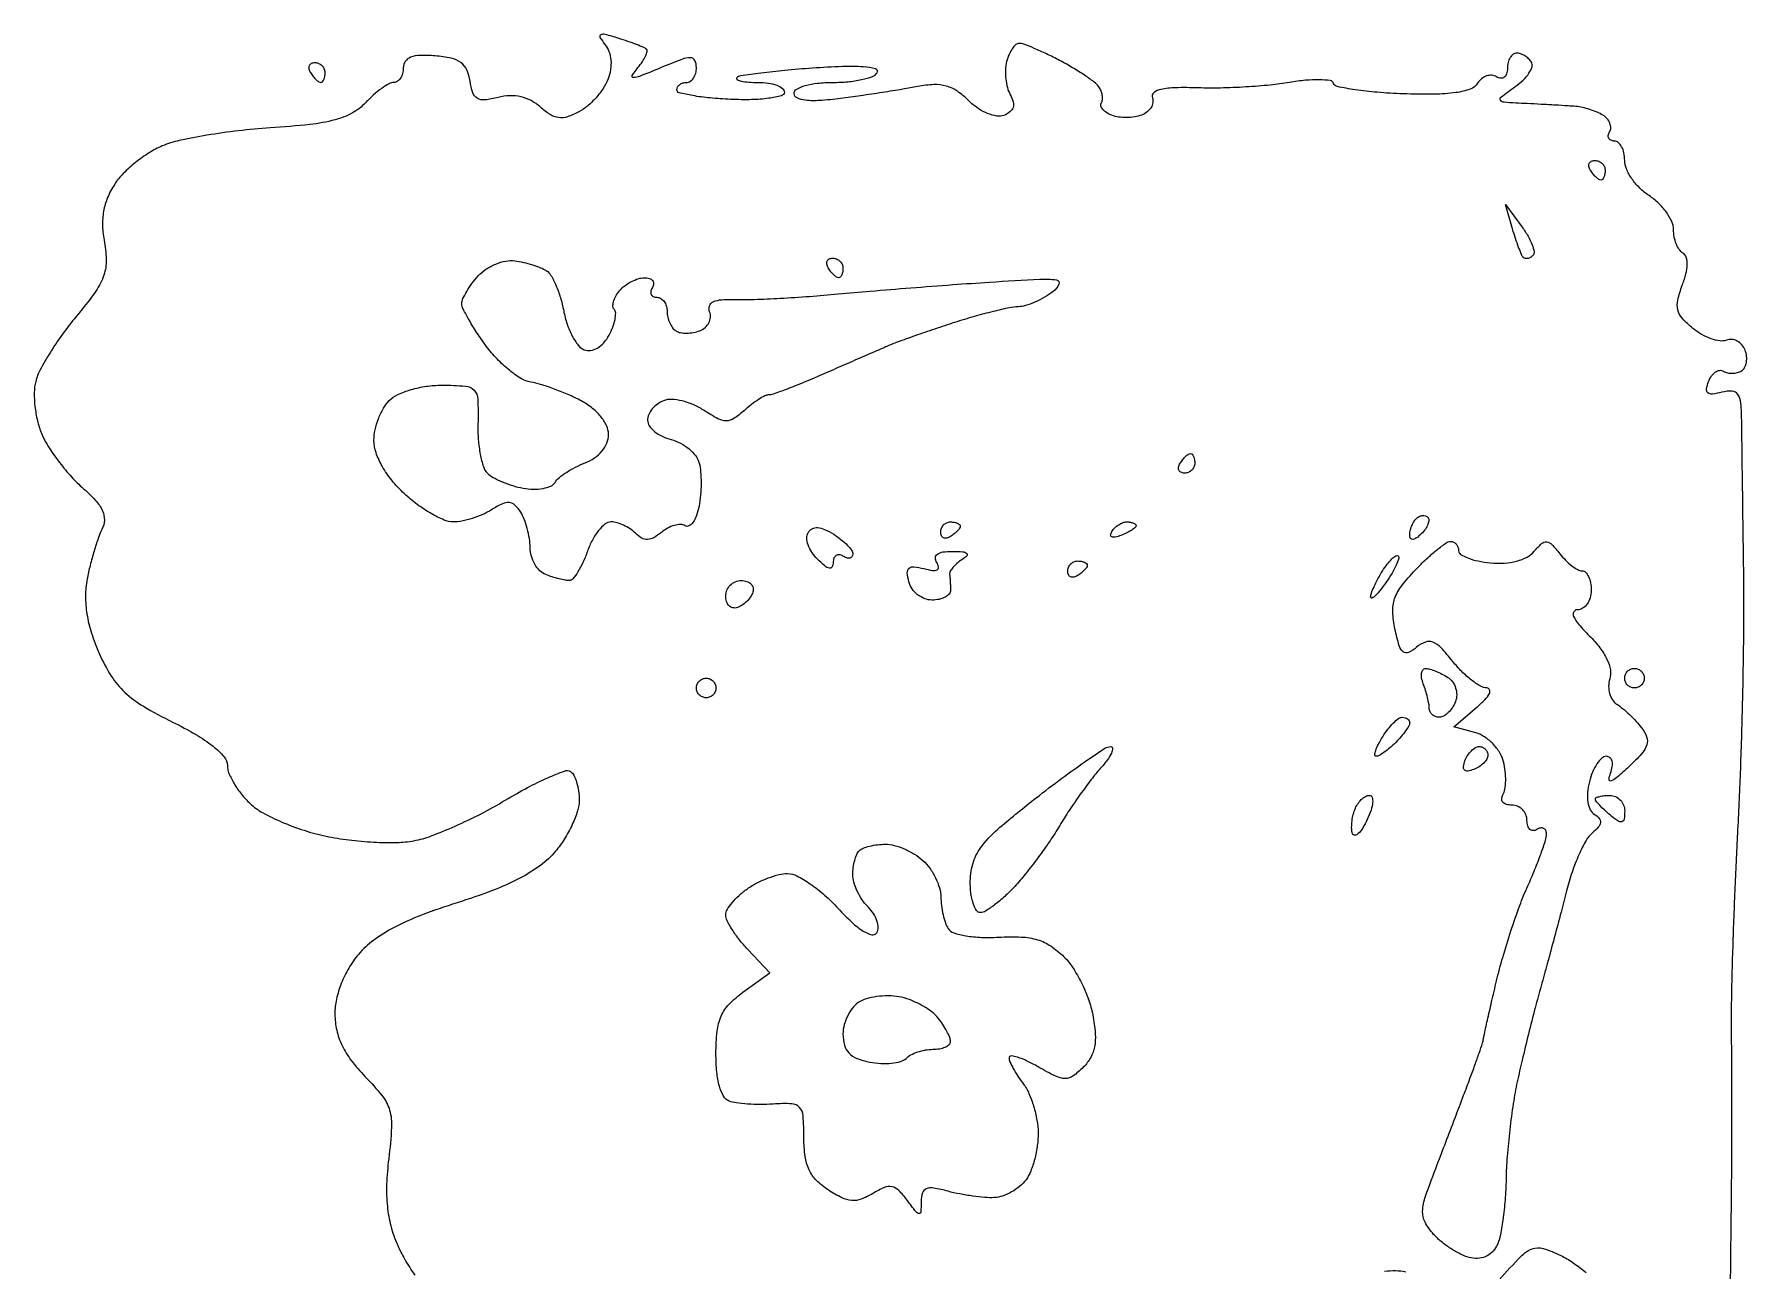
# Model space of a CAD drawing. Extents: x 0 to 102, y 0 to 135.
# Drawn here: x 72.27 to 87.1, y 106.29 to 117 of the extents above; entities that cross this region are included whole.
import ezdxf

# ---------------------------------------------------------------- set-up
doc = ezdxf.new("R2010")
doc.units = 0
doc.header["$MEASUREMENT"] = 0

msp = doc.modelspace()

# ---------------------------------------------------------------- linework, layer by layer
for points in [[(86.931904, 104.091377, 0.000019), (86.941857, 104.989644, 0.000021), (86.951458, 105.862382, 0.00002), (86.959617, 106.609588, 0.000104), (86.963987, 107.019, 0.001625), (86.966285, 107.337488, 0.001097), (86.966929, 107.700823, 0.001105), (86.966004, 108.052146, 0.0022), (86.963434, 108.3303, -0.008581), (86.964513, 108.636694, -0.002675), (86.976485, 109.096459, -0.002673), (86.995356, 109.610014, -0.002946), (87.019207, 110.1069, 0.004688), (87.042682, 110.634289, 0.003084), (87.060262, 111.241598, 0.003102), (87.070058, 111.832874, 0.005978), (87.069303, 112.3065, -0.000047), (87.063768, 112.717806, -0.000053), (87.058515, 113.114153, -0.000049), (87.054107, 113.451864, -0.000281), (87.051895, 113.630356, 0.016039), (87.044377, 113.801478, 0.125378), (87.019089, 113.876422, 0.243693), (86.96935, 113.904758, 0.074022), (86.880364, 113.89511, -0.030328), (86.798416, 113.878912, -0.205588), (86.759495, 113.889727, -0.272032), (86.747031, 113.922537, -0.049599), (86.764907, 113.987818, -0.058904), (86.790568, 114.03662, -0.089698), (86.824178, 114.070549, -0.11953), (86.860098, 114.084617, -0.173954), (86.893065, 114.077621, 0.084248), (86.928039, 114.06343, 0.059513), (86.970319, 114.059252, 0.058622), (87.013131, 114.065176, 0.074879), (87.049705, 114.080816, 0.131356), (87.076884, 114.109642, 0.080493), (87.092297, 114.15404, 0.070988), (87.093974, 114.206799, 0.064197), (87.081088, 114.259871, 0.085364), (87.053702, 114.3059, 0.093641), (87.013258, 114.338407, 0.100377), (86.966186, 114.352464, 0.11463), (86.919717, 114.346004, -0.127536), (86.86417, 114.339717, -0.049093), (86.788177, 114.358241, -0.044516), (86.705697, 114.395688, -0.041399), (86.628984, 114.447935, -0.039564), (86.538183, 114.534193, -0.123247), (86.499019, 114.608203, -0.117448), (86.498364, 114.694087, -0.034294), (86.537017, 114.821399, 0.028283), (86.568762, 114.921615, 0.057644), (86.579864, 115.00331, 0.082393), (86.571057, 115.063821, 0.178947), (86.542567, 115.100298, -0.109605), (86.511364, 115.13067, -0.050621), (86.485102, 115.181191, -0.046755), (86.467229, 115.242242, -0.047875), (86.4612, 115.305063, 0.108019), (86.446082, 115.374227, 0.048722), (86.399072, 115.454871, 0.045121), (86.330612, 115.533665, 0.046346), (86.2497, 115.59812, -0.049939), (86.168791, 115.663526, -0.046565), (86.100328, 115.745122, -0.04985), (86.053446, 115.829844, -0.101801), (86.0382, 115.90395, 0.051599), (86.031578, 115.967944, 0.071515), (86.011882, 116.02207, 0.09154), (85.982803, 116.058448, 0.180386), (85.948607, 116.0712, -0.098926), (85.918199, 116.077276, -0.176081), (85.89963, 116.094334, -0.169366), (85.895933, 116.119893, -0.090666), (85.907687, 116.149954, 0.134844), (85.917999, 116.185085, 0.100408), (85.910623, 116.225005, 0.087012), (85.886577, 116.263664, 0.071922), (85.849331, 116.294856, 0.037325), (85.799138, 116.320921, 0.022614), (85.736436, 116.344459, 0.022594), (85.671715, 116.362282, 0.036596), (85.615301, 116.370831, 0.003859), (85.54747, 116.375553, 0.001028), (85.439311, 116.382022, 0.001042), (85.316313, 116.388868, 0.001074), (85.194526, 116.395129, -0.004157), (84.994587, 116.406645, -0.225776), (84.962357, 116.424672, -0.405831), (84.966698, 116.452583, -0.008607), (85.090191, 116.542289, 0.03802), (85.15916, 116.598866, 0.055219), (85.209675, 116.659151, 0.070669), (85.235896, 116.71399, 0.217979), (85.230923, 116.753789, 0.064855), (85.206388, 116.783936, 0.051888), (85.173138, 116.809449, 0.053429), (85.136661, 116.826802, 0.084521), (85.102607, 116.8326, 0.162432), (85.072241, 116.822468, 0.096207), (85.046385, 116.793856, 0.07754), (85.028916, 116.75115, 0.058442), (85.023, 116.700707, -0.070322), (85.016273, 116.653114, -0.157517), (84.996089, 116.623182, -0.194944), (84.965601, 116.614416, -0.112596), (84.928941, 116.626946, 0.11942), (84.887694, 116.640425, 0.100672), (84.841992, 116.634798, 0.092137), (84.798817, 116.61082, 0.081811), (84.765025, 116.572044, -0.171701), (84.701424, 116.520913, -0.048912), (84.576435, 116.490419, -0.033069), (84.389644, 116.476299, -0.011414), (84.118833, 116.479955, -0.011162), (83.896192, 116.493027, -0.017213), (83.704642, 116.515229, -0.011769), (83.550881, 116.542154, -0.265437), (83.518141, 116.570627, 0.281785), (83.489016, 116.594439, 0.028776), (83.396262, 116.601737, 0.029223), (83.275758, 116.597223, 0.018923), (83.137441, 116.578617, -0.018551), (82.969843, 116.555945, -0.009451), (82.757937, 116.539285, -0.009376), (82.538512, 116.530327, -0.013865), (82.345906, 116.531419, 0.012811), (82.147116, 116.532966, 0.048323), (82.02354, 116.518766, 0.113003), (81.960953, 116.489604, 0.330313), (81.948918, 116.446397, -0.131395), (81.953335, 116.404533, -0.100616), (81.937196, 116.361228, -0.088183), (81.902835, 116.323079, -0.073953), (81.855362, 116.296272, -0.053726), (81.795667, 116.280452, -0.035955), (81.725171, 116.274813, -0.036129), (81.655201, 116.279316, -0.057539), (81.597186, 116.29422, -0.048626), (81.55144, 116.317089, -0.077741), (81.518549, 116.345701, -0.109993), (81.503159, 116.375219, -0.206633), (81.507004, 116.401354, 0.114195), (81.516601, 116.429727, 0.063442), (81.515575, 116.466422, 0.058177), (81.50476, 116.505368, 0.059151), (81.485304, 116.540539, 0.075187), (81.446224, 116.580558, 0.013697), (81.361628, 116.640925, 0.014464), (81.257742, 116.70656, 0.012681), (81.14563, 116.76915, 0.009139), (81.032776, 116.825845, 0.011676), (80.926711, 116.87371, 0.009683), (80.836838, 116.909732, 0.090707), (80.796011, 116.9172, 0.184314), (80.767051, 116.906149, 0.058939), (80.735998, 116.871027, 0.04966), (80.707756, 116.82018, 0.038015), (80.687029, 116.760016, 0.053885), (80.676627, 116.690298, 0.037621), (80.679393, 116.610777, 0.038019), (80.693841, 116.533981, 0.062139), (80.718753, 116.472695, -0.062981), (80.743357, 116.411875, -0.140332), (80.742356, 116.362396, -0.150843), (80.715665, 116.323256, -0.076764), (80.663472, 116.293398, -0.132954), (80.60152, 116.287054, -0.058134), (80.521468, 116.309938, -0.051515), (80.436675, 116.355988, -0.046267), (80.359708, 116.419892, 0.046377), (80.260626, 116.50212, 0.082133), (80.164627, 116.546861, 0.078119), (80.055991, 116.559553, 0.03846), (79.917477, 116.543343, -0.006946), (79.787224, 116.51971, -0.002908), (79.611164, 116.491336, -0.002876), (79.422417, 116.463155, -0.00373), (79.24905, 116.439606, -0.014545), (79.068741, 116.421796, -0.044532), (78.946044, 116.424205, -0.080093), (78.872213, 116.444519, -0.293645), (78.8472, 116.483436, -0.271349), (78.869322, 116.521199, -0.058149), (78.942294, 116.551601, -0.044375), (79.049167, 116.572143, -0.025307), (79.180607, 116.5788, 0.023385), (79.312068, 116.584952, 0.030285), (79.431325, 116.603473, 0.031068), (79.525476, 116.630215, 0.171235), (79.565925, 116.662794, 0.506715), (79.5523, 116.696474, 0.044686), (79.445879, 116.713543, 0.026709), (79.26632, 116.716474, 0.008915), (79.003871, 116.702047, 0.005501), (78.765746, 116.682058, 0.008284), (78.558728, 116.658918, 0.00404), (78.384666, 116.635105, 0.161727), (78.350653, 116.618053, 0.509833), (78.353032, 116.603081, 0.065757), (78.389201, 116.590331, 0.035531), (78.453083, 116.581551, 0.016387), (78.537, 116.5788, -0.035237), (78.623406, 116.572703, -0.053518), (78.69633, 116.554252, -0.069892), (78.746385, 116.527275, -0.238611), (78.7626, 116.495231, -0.341643), (78.737628, 116.462951, -0.029613), (78.628792, 116.441483, -0.028628), (78.479428, 116.429764, -0.01607), (78.29734, 116.431781, -0.012779), (78.118974, 116.444067, -0.020848), (77.968739, 116.464629, -0.016085), (77.852362, 116.489418, -0.344793), (77.83204, 116.51535, -0.132391), (77.838545, 116.539546, -0.100637), (77.856863, 116.560162, -0.087907), (77.884276, 116.57403, -0.073383), (77.9166, 116.5788, 0.14944), (77.948863, 116.588663, 0.098701), (77.976349, 116.61641, 0.081996), (77.994884, 116.657885, 0.06425), (78.0012, 116.706835, 0.109677), (77.987366, 116.769142, 0.291318), (77.950571, 116.792565, 0.091028), (77.874891, 116.778668, 0.008153), (77.694727, 116.706818, -0.00382), (77.509592, 116.63112, -0.096563), (77.456121, 116.620949, -0.589191), (77.445859, 116.639672, -0.032318), (77.495282, 116.707727, 0.025093), (77.533885, 116.7593, 0.039268), (77.561117, 116.807544, 0.046171), (77.575101, 116.846687, 0.279756), (77.569106, 116.866435, 0.082144), (77.545736, 116.881301, 0.008072), (77.483721, 116.90654, 0.010029), (77.408232, 116.934123, 0.007787), (77.325063, 116.961194, 0.009332), (77.209716, 116.994417, 0.17464), (77.172647, 116.991296, 0.452937), (77.166049, 116.969217, 0.029911), (77.20957, 116.908253, -0.083075), (77.244271, 116.846798, -0.066353), (77.26058, 116.77238, -0.060812), (77.257431, 116.690073, -0.050728), (77.234829, 116.60548, -0.056223), (77.194814, 116.527631, -0.035244), (77.13216, 116.446495, -0.035094), (77.058175, 116.37438, -0.052811), (76.983734, 116.323787, -0.042682), (76.884983, 116.281326, -0.111164), (76.808467, 116.273699, -0.111168), (76.736064, 116.299595, -0.042687), (76.650511, 116.364666, 0.060625), (76.570774, 116.420927, 0.067229), (76.48255, 116.454044, 0.065292), (76.386505, 116.463143, 0.052537), (76.283709, 116.448559, -0.033563), (76.168339, 116.427708, -0.161759), (76.103974, 116.441362, -0.182052), (76.064915, 116.489578, -0.044705), (76.04111, 116.590629, 0.069543), (76.013042, 116.687922, 0.132646), (75.962016, 116.750576, 0.103715), (75.876826, 116.788301, 0.032602), (75.73815, 116.808552, 0.02535), (75.60938, 116.812305, 0.085124), (75.526853, 116.796314, 0.151502), (75.480662, 116.76032, 0.153215), (75.4632, 116.704673, -0.06274), (75.457137, 116.656545, -0.080894), (75.439317, 116.615775, -0.098165), (75.412903, 116.588492, -0.152641), (75.381896, 116.5788, 0.12877), (75.340239, 116.567891, 0.027397), (75.276491, 116.527296, 0.026957), (75.205746, 116.470586, 0.022791), (75.137244, 116.403467, -0.080838), (75.022246, 116.314319, -0.059952), (74.872571, 116.25482, -0.037779), (74.655148, 116.214564, -0.010533), (74.309984, 116.184636, 0.012646), (74.036057, 116.159718, 0.01241), (73.762002, 116.120867, 0.01238), (73.523578, 116.074915, 0.045186), (73.376816, 116.028635, 0.041718), (73.263261, 115.969637, 0.028393), (73.144658, 115.885086, 0.028675), (73.038799, 115.789694, 0.05004), (72.964595, 115.69794, 0.046434), (72.903314, 115.582281, 0.054868), (72.868545, 115.463525, 0.052567), (72.859576, 115.335875, 0.037657), (72.875319, 115.193557, -0.047629), (72.890405, 115.026875, -0.089909), (72.865749, 114.894585, -0.066374), (72.789912, 114.754486, -0.016826), (72.630437, 114.55, 0.017535), (72.512377, 114.398175, 0.01722), (72.404496, 114.237549, 0.017385), (72.319811, 114.090404, 0.060463), (72.280549, 113.988174, 0.058532), (72.268109, 113.892258, 0.030724), (72.274055, 113.771957, 0.030089), (72.295489, 113.647818, 0.040413), (72.330503, 113.539228, 0.041756), (72.387001, 113.429681, 0.021089), (72.47502, 113.30152, 0.020787), (72.577703, 113.175969, 0.028976), (72.680266, 113.073332, -0.023635), (72.797645, 112.958349, -0.076623), (72.858633, 112.868339, -0.119294), (72.87537, 112.787877, -0.11039), (72.854295, 112.706112, 0.03349), (72.821966, 112.630741, 0.012022), (72.785845, 112.519588, 0.011864), (72.751973, 112.395474, 0.013774), (72.72584, 112.275894, 0.046375), (72.711718, 112.127568, 0.041094), (72.724102, 111.972895, 0.037249), (72.763712, 111.808554, 0.026381), (72.83124, 111.631155, 0.036794), (72.935107, 111.436438, 0.064015), (73.051692, 111.295594, 0.054356), (73.213376, 111.174483, 0.019822), (73.465516, 111.038483, -0.017996), (73.666782, 110.930872, -0.035974), (73.815754, 110.829193, -0.045876), (73.91212, 110.737141, -0.181092), (73.9404, 110.661619, 0.098642), (73.954024, 110.593236, 0.036474), (73.99839, 110.50507, 0.034414), (74.062268, 110.413269, 0.034984), (74.137812, 110.331635, 0.06328), (74.245237, 110.253672, 0.024008), (74.412103, 110.172366, 0.02332), (74.604095, 110.100372, 0.026349), (74.794355, 110.049873, 0.02146), (74.992281, 110.017151, 0.017231), (75.207362, 109.998507, 0.017562), (75.407633, 109.995125, 0.041827), (75.555598, 110.010246, 0.043222), (75.704826, 110.051841, 0.014864), (75.912519, 110.136717, 0.014645), (76.137141, 110.244383, 0.016441), (76.346405, 110.361199, -0.012915), (76.539131, 110.470572, -0.019179), (76.713709, 110.555334, -0.014728), (76.858829, 110.614004, -0.231064), (76.91055, 110.608845, -0.137694), (76.939594, 110.577262, -0.043283), (76.963837, 110.517157, -0.039511), (76.980436, 110.442181, -0.03474), (76.986, 110.362198, -0.0759), (76.971667, 110.268319, -0.032405), (76.925872, 110.149479, -0.031126), (76.85965, 110.026755, -0.035626), (76.78131, 109.918921, -0.059902), (76.650217, 109.796396, -0.037424), (76.47162, 109.685132, -0.029641), (76.236121, 109.579095, -0.014978), (75.9285, 109.4724, 0.014978), (75.620879, 109.365705, 0.029641), (75.38538, 109.259668, 0.037424), (75.206783, 109.148404, 0.059902), (75.07569, 109.025879, 0.041732), (74.99196, 108.907619, 0.038911), (74.926784, 108.774364, 0.040186), (74.884967, 108.637623, 0.054166), (74.871, 108.509069, 0.055895), (74.886663, 108.369394, 0.056562), (74.932866, 108.237249, 0.050188), (75.013185, 108.106141, 0.031055), (75.131335, 107.969243, -0.02528), (75.281057, 107.799759, -0.098481), (75.34494, 107.676054, -0.084782), (75.361483, 107.527895, -0.015926), (75.336929, 107.255233, 0.021131), (75.319204, 107.032492, 0.034346), (75.325182, 106.842884, 0.03868), (75.355613, 106.67325, 0.039393), (75.411696, 106.5114, 0.028585), (75.476274, 106.384102, 0.019185), (75.563653, 106.246264, 0.019352)], [(84.952764, 106.206888, -0.011064), (85.139631, 106.410165, -0.107156), (85.236278, 106.475129, -0.170928), (85.332019, 106.478935, -0.039138), (85.484895, 106.418388, -0.039004), (85.589955, 106.356366, -0.022727), (85.705924, 106.266971, -0.022627)], [(83.959443, 106.282042, -0.032721), (84.054973, 106.286099, -0.0415), (84.142765, 106.276764, -0.033419)]]:
    msp.add_lwpolyline(points, format="xyb")
for points in [[(74.696807, 116.748, 0.108972), (74.666779, 116.741377, 0.182303), (74.648891, 116.723149, 0.161196), (74.646259, 116.695726, 0.082592), (74.6595, 116.6634, 0.029505), (74.682257, 116.631017, 0.035638), (74.707386, 116.603651, 0.038439), (74.731265, 116.584345, 0.151918), (74.749093, 116.5788, 0.210953), (74.763359, 116.585099, 0.081139), (74.775441, 116.603651, 0.061769), (74.783664, 116.631011, 0.042167), (74.7864, 116.6634, 0.105053), (74.779542, 116.69568, 0.099167), (74.760082, 116.723149, 0.09642), (74.731007, 116.74156, 0.093332)], [(85.779407, 115.902, -0.093332), (85.813607, 115.89556, -0.09642), (85.842682, 115.877149, -0.099167), (85.862142, 115.84968, -0.105053), (85.869, 115.8174, -0.042167), (85.866264, 115.785011, -0.061769), (85.858041, 115.757651, -0.081139), (85.845959, 115.739099, -0.210953), (85.831693, 115.7328, -0.151918), (85.813865, 115.738345, -0.038439), (85.789986, 115.757651, -0.035638), (85.764857, 115.785017, -0.029505), (85.7421, 115.8174, -0.082592), (85.728859, 115.849726, -0.161196), (85.731491, 115.877149, -0.182303), (85.749379, 115.895377, -0.108972)], [(85.150696, 115.325479, -0.027635), (85.2019, 115.24676, -0.040778), (85.236985, 115.17222, -0.047507), (85.253459, 115.111151, -0.24311), (85.243129, 115.078729, -0.064382), (85.221285, 115.061887, -0.085433), (85.197822, 115.053115, -0.104593), (85.176477, 115.053566, -0.153035), (85.16041, 115.06305, -0.084851), (85.144876, 115.087578, -0.009206), (85.120144, 115.150073, -0.011077), (85.093524, 115.22623, -0.008721), (85.067977, 115.3098), (85.007335, 115.5213)], [(76.428981, 115.033723, -0.022582), (76.503537, 115.01999, -0.018504), (76.581753, 114.998821, -0.018893), (76.652295, 114.973939, -0.045973), (76.701459, 114.949042, -0.120973), (76.742114, 114.907063, -0.030527), (76.785291, 114.821549, -0.029347), (76.823994, 114.714811, -0.025938), (76.851811, 114.599803, 0.035233), (76.881644, 114.485768, 0.039888), (76.926305, 114.381891, 0.043737), (76.978149, 114.301575, 0.136786), (77.029311, 114.263619, 0.129485), (77.085087, 114.257522, 0.09509), (77.144035, 114.27826, 0.0798), (77.199651, 114.323897, 0.058312), (77.245364, 114.389596, 0.031274), (77.277325, 114.459495, 0.042282), (77.296641, 114.526209, 0.048577), (77.302159, 114.58107, 0.199734), (77.289688, 114.611312, -0.191717), (77.278106, 114.638213, -0.075983), (77.28317, 114.678859, -0.060374), (77.302995, 114.726247, -0.044003), (77.335493, 114.773266, -0.055308), (77.380517, 114.816713, -0.043194), (77.43774, 114.853449, -0.044452), (77.49784, 114.878544, -0.076826), (77.551252, 114.8868, -0.073118), (77.593873, 114.880534, -0.149321), (77.621726, 114.861949, -0.188386), (77.63067, 114.834365, -0.12431), (77.6205, 114.8022, 0.082592), (77.607259, 114.769874, 0.161196), (77.609891, 114.742451, 0.182303), (77.627779, 114.724223, 0.108972), (77.657807, 114.7176, -0.135004), (77.691973, 114.708204, -0.100396), (77.721082, 114.68179, -0.086957), (77.740673, 114.642279, -0.07183), (77.7474, 114.595693, 0.056727), (77.753109, 114.545533, 0.049948), (77.770009, 114.495623, 0.052767), (77.794887, 114.45333, 0.095301), (77.824366, 114.426218, 0.095873), (77.863131, 114.41152, 0.045279), (77.916673, 114.407187, 0.042615), (77.975402, 114.412778, 0.046611), (78.030524, 114.428227, 0.087272), (78.076524, 114.455833, 0.094379), (78.108874, 114.496835, 0.10015), (78.122656, 114.544737, 0.112198), (78.115829, 114.59217, -0.172642), (78.114575, 114.643366, -0.211374), (78.146345, 114.678579, -0.091706), (78.221644, 114.696786, -0.020722), (78.353821, 114.698492, 0.016076), (78.501214, 114.699025, 0.004744), (78.726857, 114.709242, 0.004757), (78.980499, 114.725563, 0.005104), (79.2279, 114.746387, -0.002663), (79.506062, 114.771169, -0.00134), (79.857377, 114.799636, -0.00133), (80.220714, 114.827123, -0.001974), (80.5392, 114.849102, -0.002919), (80.975534, 114.874927, -0.050357), (81.11809, 114.868172, -0.492564), (81.138898, 114.830749, -0.128814), (81.0891, 114.767129, -0.032259), (81.014554, 114.717651, -0.027802), (80.93054, 114.67541, -0.02878), (80.849816, 114.645693, -0.06885), (80.786921, 114.635691, 0.047467), (80.711088, 114.626924, 0.008264), (80.570533, 114.594535, 0.008911), (80.406391, 114.550724, 0.007882), (80.237021, 114.499366, 0.003672), (80.064993, 114.44283, 0.003612), (79.892868, 114.383471, 0.003552), (79.742759, 114.329285, 0.013756), (79.6509, 114.292485, 0.00055), (79.560252, 114.253125, 0.000143), (79.414723, 114.189695, 0.000146), (79.248973, 114.117339, 0.000149), (79.084491, 114.045419, -0.005268), (78.927861, 113.978835, -0.007291), (78.785918, 113.922659, -0.004809), (78.666144, 113.878579, -0.085968), (78.625853, 113.8716, 0.120458), (78.59317, 113.86361, 0.02227), (78.539123, 113.832373, 0.022745), (78.477863, 113.789186, 0.019006), (78.416865, 113.738062, -0.03618), (78.325888, 113.666981, -0.150195), (78.259941, 113.647104, -0.123256), (78.186858, 113.665819, -0.021022), (78.062574, 113.739981, 0.044103), (77.97321, 113.787865, 0.042586), (77.875791, 113.82, 0.045746), (77.784985, 113.832988, 0.104642), (77.717021, 113.822168, 0.067253), (77.663946, 113.793124, 0.062477), (77.618979, 113.750401, 0.06662), (77.588522, 113.701075, 0.105416), (77.5782, 113.652661, 0.151608), (77.593174, 113.604412, 0.070326), (77.63798, 113.555564, 0.060033), (77.703862, 113.513505, 0.050632), (77.781707, 113.485347, -0.059978), (77.862525, 113.454398, -0.053335), (77.937234, 113.404149, -0.056452), (77.995076, 113.343212, -0.098008), (78.025385, 113.280655, -0.044671), (78.037882, 113.206291, -0.020434), (78.041462, 113.107852, -0.020046), (78.03679, 113.00318, -0.026056), (78.023704, 112.908106, -0.037345), (78.001999, 112.827662, -0.06947), (77.971048, 112.767759, -0.11385), (77.936465, 112.736907, -0.270121), (77.90322, 112.737769, 0.142127), (77.86386, 112.748714, 0.064543), (77.810445, 112.741183, 0.056334), (77.752136, 112.717792, 0.049706), (77.697809, 112.681149, -0.043487), (77.631326, 112.635096, -0.122225), (77.577258, 112.619804, -0.140343), (77.526962, 112.632457, -0.065109), (77.473095, 112.673865, 0.050309), (77.427197, 112.711352, 0.038055), (77.370329, 112.743032, 0.038971), (77.311699, 112.764718, 0.069205), (77.260779, 112.7718, 0.171211), (77.210654, 112.754118, 0.054612), (77.154008, 112.697246, 0.047173), (77.100209, 112.615136, 0.037597), (77.057923, 112.518, -0.022825), (77.018975, 112.420788, -0.032454), (76.97505, 112.338754, -0.033809), (76.932282, 112.27936, -0.223391), (76.900043, 112.2642, -0.047367), (76.864454, 112.267579, -0.014545), (76.811717, 112.279284, -0.014412), (76.753144, 112.295894, -0.015317), (76.696819, 112.315551, -0.103903), (76.645544, 112.348669, -0.066123), (76.601929, 112.405075, -0.062226), (76.572189, 112.475053, -0.067709), (76.561705, 112.548201, 0.036959), (76.555313, 112.626902, 0.026301), (76.537077, 112.71352, 0.026697), (76.510743, 112.794757, 0.049966), (76.479686, 112.8564, 0.059282), (76.430246, 112.916919, 0.172544), (76.381798, 112.938885, 0.131449), (76.321511, 112.928073, 0.028998), (76.228329, 112.87755, -0.03571), (76.151188, 112.837053, -0.025931), (76.060408, 112.802864, -0.026376), (75.970388, 112.779341, -0.050757), (75.896295, 112.7718, -0.10123), (75.816599, 112.788102, -0.03027), (75.705123, 112.843899, -0.028991), (75.584595, 112.923306, -0.027716), (75.472147, 113.017242, -0.033768), (75.364388, 113.132467, -0.041212), (75.280819, 113.254088, -0.046202), (75.227036, 113.372191, -0.083943), (75.2094, 113.476499, -0.053122), (75.219161, 113.568113, -0.038473), (75.248452, 113.666558, -0.039105), (75.291406, 113.756796, -0.065834), (75.342343, 113.823257, -0.088255), (75.416266, 113.874852, -0.037192), (75.530095, 113.917559, -0.034995), (75.662819, 113.946492, -0.036183), (75.796798, 113.9562, -0.017744), (76.002374, 113.948902, -0.189685), (76.07634, 113.913547, -0.180232), (76.108375, 113.836352, -0.015737), (76.10951, 113.620526, 0.025254), (76.112791, 113.485391, 0.028628), (76.129855, 113.356895, 0.029649), (76.156744, 113.250944, 0.119965), (76.191129, 113.194431, 0.070362), (76.241019, 113.156904, 0.026732), (76.31959, 113.118856, 0.025839), (76.410639, 113.086048, 0.028707), (76.501466, 113.064131, 0.041299), (76.589746, 113.055556, 0.048977), (76.67321, 113.062549, 0.056111), (76.740282, 113.082825, 0.154088), (76.777309, 113.114745, -0.083769), (76.812493, 113.154802, -0.027124), (76.876521, 113.201358, -0.02618), (76.954597, 113.24628, -0.026616), (77.036518, 113.282524, 0.060115), (77.118551, 113.325588, 0.069491), (77.183562, 113.385218, 0.075955), (77.225384, 113.455278, 0.096939), (77.2398, 113.528934, 0.109735), (77.222549, 113.606591, 0.064938), (77.171352, 113.687016, 0.056067), (77.091868, 113.762895, 0.043261), (76.990504, 113.826971, 0.017248), (76.882297, 113.878277, 0.014082), (76.763294, 113.925823, 0.014317), (76.65121, 113.963379, 0.035824), (76.567098, 113.982458, -0.099396), (76.485719, 114.012125, -0.033549), (76.382124, 114.085272, -0.031824), (76.275515, 114.183695, -0.031521), (76.181894, 114.295151, -0.012723), (76.101059, 114.410761, -0.016214), (76.032809, 114.521503, -0.014209), (75.981999, 114.616424, -0.116286), (75.9708, 114.663925, -0.106765), (75.979863, 114.705885, -0.027127), (76.012198, 114.768043, -0.026404), (76.057788, 114.836617, -0.024016), (76.111731, 114.902304, -0.061759), (76.178698, 114.960082, -0.048985), (76.263057, 115.005145, -0.050445), (76.351144, 115.031616, -0.082213)], [(79.180607, 115.056, -0.093332), (79.214807, 115.04956, -0.09642), (79.243882, 115.031149, -0.099167), (79.263342, 115.00368, -0.105053), (79.2702, 114.9714, -0.042167), (79.267464, 114.939011, -0.061769), (79.259241, 114.911651, -0.081139), (79.247159, 114.893099, -0.210953), (79.232893, 114.8868, -0.151918), (79.215065, 114.892345, -0.038439), (79.191186, 114.911651, -0.035638), (79.166057, 114.939017, -0.029505), (79.1433, 114.9714, -0.082592), (79.130059, 115.003726, -0.161196), (79.132691, 115.031149, -0.182303), (79.150579, 115.049377, -0.108972)], [(82.278493, 113.364, -0.210953), (82.292759, 113.357701, -0.081139), (82.304841, 113.339149, -0.061769), (82.313064, 113.311789, -0.042167), (82.3158, 113.2794, -0.105053), (82.308942, 113.24712, -0.099167), (82.289482, 113.219651, -0.09642), (82.260407, 113.20124, -0.093332), (82.226207, 113.1948, -0.108972), (82.196179, 113.201423, -0.182303), (82.178291, 113.219651, -0.161196), (82.175659, 113.247074, -0.082592), (82.1889, 113.2794, -0.029505), (82.211657, 113.311783, -0.035638), (82.236786, 113.339149, -0.038439), (82.260665, 113.358455, -0.151918)], [(79.189522, 112.665117, -0.027891), (79.252791, 112.620518, -0.034233), (79.30625, 112.57188, -0.03657), (79.344134, 112.526074, -0.155721), (79.3548, 112.492657, -0.15533), (79.347817, 112.470721, -0.191435), (79.329949, 112.459113, -0.128524), (79.302614, 112.460696, -0.060097), (79.2702, 112.4757, 0.1054), (79.237966, 112.487231, 0.180316), (79.210451, 112.480984, 0.16408), (79.191989, 112.457462, 0.085256), (79.1856, 112.420264, -0.119179), (79.176321, 112.381888, -0.338722), (79.152988, 112.370814, -0.123708), (79.112613, 112.390628, -0.020757), (79.04869, 112.449453, -0.050733), (79.000489, 112.508572, -0.060673), (78.968515, 112.572873, -0.071386), (78.956583, 112.632437, -0.153376), (78.968012, 112.677349, -0.127555), (79.003742, 112.711547, -0.142174), (79.050109, 112.722271, -0.093018), (79.110643, 112.707414, -0.033031)], [(80.2008, 112.7718, -0.042167), (80.233189, 112.769064, -0.061769), (80.260549, 112.760841, -0.081139), (80.279101, 112.748759, -0.210953), (80.2854, 112.734493, -0.151918), (80.279855, 112.716665, -0.038439), (80.260549, 112.692786, -0.035638), (80.233183, 112.667657, -0.029505), (80.2008, 112.6449, -0.082592), (80.168474, 112.631659, -0.161196), (80.141051, 112.634291, -0.182303), (80.122823, 112.652179, -0.108972), (80.1162, 112.682207, -0.093332), (80.12264, 112.716407, -0.09642), (80.141051, 112.745482, -0.099167), (80.16852, 112.764942, -0.105053)], [(81.728593, 112.7718, -0.039867), (81.759075, 112.769366, -0.059132), (81.784815, 112.762033, -0.077771), (81.802328, 112.751275, -0.219607), (81.8082, 112.738551, -0.2252), (81.80069, 112.722723, -0.029412), (81.769632, 112.70027, -0.029555), (81.727199, 112.676641, -0.020646), (81.676906, 112.65492, -0.036408), (81.627857, 112.64009, -0.155351), (81.597755, 112.642727, -0.32948), (81.587657, 112.659626, -0.1144), (81.597299, 112.688169, -0.061454), (81.622974, 112.720159, -0.051183), (81.657187, 112.747233, -0.053277), (81.694324, 112.765666, -0.088797)], [(84.33351, 112.81269, -0.212536), (84.342785, 112.788531, -0.080535), (84.334973, 112.752412, -0.061283), (84.312233, 112.710403, -0.041736), (84.27711, 112.66887, -0.034019), (84.23563, 112.632681, -0.131573), (84.20429, 112.619881, -0.290264), (84.184925, 112.628972, -0.142677), (84.177, 112.65618, -0.054831), (84.181136, 112.693785, -0.038674), (84.193568, 112.734488, -0.039129), (84.211794, 112.772033, -0.063896), (84.2334, 112.8, -0.075941), (84.25824, 112.818256, -0.089268), (84.286072, 112.826993, -0.100736), (84.312496, 112.825015, -0.128169)], [(84.531228, 112.6026, -0.114469), (84.557461, 112.596514, -0.100363), (84.579798, 112.579323, -0.09369), (84.594788, 112.553619, -0.085488), (84.6, 112.52336, 0.258279), (84.617892, 112.491033, 0.048187), (84.680767, 112.45961, 0.040851), (84.769616, 112.433529, 0.026942), (84.87495, 112.41761, 0.038307), (84.995516, 112.415253, 0.050242), (85.104227, 112.432511, 0.057779), (85.193439, 112.467447, 0.097146), (85.25565, 112.518, -0.035313), (85.318851, 112.58379, -0.210622), (85.362977, 112.598398, -0.180508), (85.40782, 112.576589, -0.025065), (85.476477, 112.49685, 0.030204), (85.526286, 112.440188, 0.033977), (85.580748, 112.39229, 0.036243), (85.63201, 112.358633, 0.127818), (85.669848, 112.3488, -0.2033), (85.699771, 112.336109, -0.08398), (85.725144, 112.299097, -0.064145), (85.74239, 112.244369, -0.044321), (85.748143, 112.1796, -0.069384), (85.739126, 112.114932, -0.085458), (85.712802, 112.060103, -0.100014), (85.673713, 112.023443, -0.139384), (85.627835, 112.0104, 0.280961), (85.597102, 111.991651, 0.231479), (85.596311, 111.952586, 0.070094), (85.640908, 111.883715, 0.0177), (85.732112, 111.785815, -0.032657), (85.823751, 111.681355, -0.053341), (85.885099, 111.580896, -0.066663), (85.914287, 111.489311, -0.121272), (85.90914, 111.411394, 0.074736), (85.899174, 111.3489, 0.071053), (85.907707, 111.28509, 0.075494), (85.932792, 111.229737, 0.107255), (85.971042, 111.191829, -0.03279), (86.020448, 111.155596, -0.015717), (86.0791, 111.103134, -0.015508), (86.137112, 111.044327, -0.021359), (86.185194, 110.987805, -0.079142), (86.228499, 110.909321, -0.167407), (86.229495, 110.840703, -0.104239), (86.185242, 110.764293, -0.020985), (86.074746, 110.651395, -0.0091), (85.97059, 110.557054, -0.095043), (85.921014, 110.528121, -0.539959), (85.903659, 110.541354, -0.074024), (85.915654, 110.59534, 0.051181), (85.931158, 110.652668, 0.101209), (85.929288, 110.699566, 0.154469), (85.910879, 110.729718, 0.18098), (85.879663, 110.7414, 0.18955), (85.840427, 110.725971, 0.058163), (85.798398, 110.676604, 0.048918), (85.760218, 110.605255, 0.036935), (85.732261, 110.52082, 0.039349), (85.71625, 110.425977, 0.061462), (85.719076, 110.343318, 0.077345), (85.739773, 110.279003, 0.138757), (85.776954, 110.238402, -0.077066), (85.817686, 110.203576, -0.211696), (85.828343, 110.168163, -0.152792), (85.810027, 110.128029, -0.03669), (85.756649, 110.076675, 0.093288), (85.703683, 110.012764, 0.02223), (85.641905, 109.888556, 0.022094), (85.58265, 109.737091, 0.020246), (85.535048, 109.576542, -0.002152), (85.487725, 109.39279, -0.001203), (85.42865, 109.169615, -0.0012), (85.367847, 108.944295, -0.001952), (85.315013, 108.7533, 0.004577), (85.263115, 108.561782, 0.002794), (85.205188, 108.334816, 0.0028), (85.150306, 108.109274, 0.004965), (85.107957, 107.922673, 0.015842), (85.073495, 107.734949, 0.009004), (85.04313, 107.506015, 0.008983), (85.020822, 107.2741, 0.014646), (85.011212, 107.076673, -0.014551), (85.002576, 106.898548, -0.015731), (84.983673, 106.725824, -0.015398), (84.958329, 106.57929, -0.069956), (84.929372, 106.497881, -0.084494), (84.887737, 106.443114, -0.091334), (84.831342, 106.406963, -0.08827), (84.764112, 106.392508, -0.073001), (84.691186, 106.400565, -0.052895), (84.617811, 106.428307, -0.02765), (84.533051, 106.477113, -0.027162), (84.450762, 106.53737, -0.037236), (84.384313, 106.600627, -0.061049), (84.31014, 106.705939, -0.136436), (84.288903, 106.800695, -0.071012), (84.314149, 106.930214, -0.008445), (84.415021, 107.205543, 0.000545), (84.489281, 107.398727, 0.000424), (84.5696, 107.608892, 0.000429), (84.644116, 107.80487, 0.001042), (84.698658, 107.9496, 0.003062), (84.741476, 108.066107, 0.004239), (84.778348, 108.171146, 0.002681), (84.808085, 108.259765, 0.052032), (84.814233, 108.288, -0.027059), (84.819285, 108.318423, -0.000687), (84.849732, 108.454556, -0.001466), (84.886169, 108.614241, -0.000999), (84.928493, 108.7956, -0.012912), (84.982207, 108.999911, -0.008779), (85.053366, 109.229565, -0.008851), (85.129916, 109.448945, -0.017524), (85.199731, 109.619528, 0.008686), (85.261637, 109.763477, 0.010816), (85.31391, 109.899398, 0.009214), (85.352984, 110.014568, 0.077318), (85.3614, 110.068671, 0.107466), (85.354791, 110.099065, 0.181494), (85.336549, 110.117238, 0.162408), (85.309121, 110.120057, 0.08369), (85.2768, 110.1069, -0.139169), (85.244682, 110.097768, -0.191142), (85.217051, 110.108717, -0.138808), (85.198398, 110.139839, -0.066118), (85.1922, 110.186507, 0.099038), (85.182131, 110.236843, 0.097945), (85.153456, 110.279656, 0.097945), (85.110643, 110.308331, 0.099038), (85.060307, 110.3184, -0.070749), (85.013913, 110.324998, -0.145934), (84.98339, 110.344664, -0.189539), (84.973269, 110.373831, -0.12894), (84.983672, 110.407808, 0.098436), (85.00155, 110.455692, 0.035115), (85.008204, 110.528699, 0.03321), (85.004395, 110.611976, 0.033463), (84.98959, 110.693799, 0.074871), (84.956539, 110.772994, 0.05518), (84.898557, 110.848466, 0.055407), (84.825804, 110.909096, 0.077518), (84.748975, 110.94427), (84.5577, 110.998159), (84.757422, 111.165879, 0.024458), (84.828564, 111.231814, 0.073205), (84.867443, 111.285328, 0.22253), (84.86888, 111.317795, 0.303076), (84.8452, 111.3336, -0.132887), (84.790061, 111.348518, -0.033345), (84.712229, 111.40121, -0.031681), (84.628213, 111.475664, -0.027305), (84.549732, 111.563761, 0.019845), (84.446026, 111.683729, 0.111472), (84.376313, 111.731041, 0.189131), (84.312239, 111.731066, 0.079986), (84.236914, 111.686618, -0.060627), (84.165703, 111.640812, -0.296032), (84.120408, 111.646509, -0.148878), (84.085987, 111.699685, -0.015672), (84.04929, 111.844889, -0.043517), (84.029996, 111.993357, -0.094286), (84.046647, 112.10677, -0.081328), (84.106, 112.216433, -0.026405), (84.226708, 112.356532, -0.013517), (84.322018, 112.450778, -0.018281), (84.413407, 112.530318, -0.015433), (84.492382, 112.590201, -0.155717)], [(80.216957, 112.516705, -0.015954), (80.306935, 112.513235, -0.165003), (80.340669, 112.499072, -0.434113), (80.341263, 112.47715, -0.053506), (80.299324, 112.443796, 0.034398), (80.256616, 112.412412, 0.042153), (80.221658, 112.377359, 0.047336), (80.198476, 112.343849, 0.162309), (80.193574, 112.318191, -0.014417), (80.196354, 112.29161, -0.005822), (80.198677, 112.255209, -0.005755), (80.200272, 112.215945, -0.007268), (80.2008, 112.1796, -0.181749), (80.188661, 112.147308, -0.091136), (80.153996, 112.119851, -0.071066), (80.102433, 112.10125, -0.051125), (80.041467, 112.095, -0.092388), (79.977471, 112.106927, -0.075062), (79.916764, 112.141552, -0.07439), (79.868512, 112.192923, -0.087677), (79.840692, 112.253475, -0.042504), (79.827111, 112.332206, -0.239317), (79.842611, 112.370576, -0.212416), (79.884562, 112.383482, -0.033918), (79.970954, 112.367049, 0.025844), (80.045979, 112.35152, 0.15048), (80.085446, 112.357335, 0.336316), (80.097266, 112.380212, 0.095697), (80.082136, 112.420074, -0.144383), (80.070892, 112.461214, -0.2365), (80.08736, 112.492504, -0.123084), (80.135592, 112.511598, -0.034671)], [(81.3006, 112.4334, -0.042167), (81.332989, 112.430664, -0.061769), (81.360349, 112.422441, -0.081139), (81.378901, 112.410359, -0.210953), (81.3852, 112.396093, -0.151918), (81.379655, 112.378265, -0.038439), (81.360349, 112.354386, -0.035638), (81.332983, 112.329257, -0.029505), (81.3006, 112.3065, -0.082592), (81.268274, 112.293259, -0.161196), (81.240851, 112.295891, -0.182303), (81.222623, 112.313779, -0.108972), (81.216, 112.343807, -0.093332), (81.22244, 112.378007, -0.09642), (81.240851, 112.407082, -0.099167), (81.26832, 112.426542, -0.105053)], [(84.076677, 112.477323, -0.28268), (84.082247, 112.453995, -0.027158), (84.060158, 112.397191, -0.028213), (84.023676, 112.327386, -0.018256), (83.974129, 112.250847, -0.014167), (83.922018, 112.18076, -0.033478), (83.878412, 112.132483, -0.077361), (83.8501, 112.112491, -0.556482), (83.8386, 112.119624, -0.089412), (83.844728, 112.15362, -0.017121), (83.868723, 112.211839, -0.017751), (83.90189, 112.278668, -0.01552), (83.941147, 112.3461, -0.022212), (83.982839, 112.406694, -0.038634), (84.02326, 112.452382, -0.049107), (84.057274, 112.479392, -0.353282)], [(78.38895, 112.2642, -0.077096), (78.437619, 112.256651, -0.119977), (78.473715, 112.234689, -0.144529), (78.491526, 112.201957, -0.134046), (78.489412, 112.163738, -0.068635), (78.469201, 112.122821, -0.04742), (78.436251, 112.082949, -0.04742), (78.396379, 112.049999, -0.068635), (78.355463, 112.029787, -0.134046), (78.317243, 112.027674, -0.144529), (78.284511, 112.045485, -0.119977), (78.262549, 112.081581, -0.077096), (78.255, 112.13025, -0.099038), (78.265226, 112.18137, -0.097945), (78.294348, 112.224852, -0.097945), (78.33783, 112.253974, -0.099038)], [(84.315999, 111.501505, -0.067644), (84.35188, 111.495973, -0.022931), (84.401888, 111.478627, -0.022322), (84.456049, 111.454156, -0.023869), (84.506578, 111.425443, -0.095843), (84.547753, 111.386653, -0.080028), (84.574703, 111.332854, -0.07897), (84.583627, 111.272617, -0.089203), (84.572683, 111.215238, -0.052191), (84.546324, 111.163436, -0.056112), (84.510346, 111.119585, -0.063062), (84.470668, 111.089693, -0.130658), (84.433455, 111.0798, -0.087788), (84.400139, 111.085695, -0.09457), (84.371831, 111.102619, -0.100081), (84.352895, 111.127847, -0.111556), (84.3462, 111.157481, 0.04425), (84.342748, 111.196409, 0.015326), (84.331116, 111.251652, 0.015089), (84.314507, 111.312049, 0.016969), (84.294849, 111.368981, -0.045828), (84.280415, 111.420173, -0.085579), (84.279879, 111.46311, -0.137511), (84.292722, 111.490997, -0.224614)], [(86.1228, 111.5028, -0.099038), (86.155087, 111.496341, -0.097945), (86.182549, 111.477949, -0.097945), (86.200941, 111.450487, -0.099038), (86.2074, 111.4182, -0.099038), (86.200941, 111.385913, -0.097945), (86.182549, 111.358451, -0.097945), (86.155087, 111.340059, -0.099038), (86.1228, 111.3336, -0.099038), (86.090513, 111.340059, -0.097945), (86.063051, 111.358451, -0.097945), (86.044659, 111.385913, -0.099038), (86.0382, 111.4182, -0.099038), (86.044659, 111.450487, -0.097945), (86.063051, 111.477949, -0.097945), (86.090513, 111.496341, -0.099038)], [(78.0858, 111.4182, -0.099038), (78.118087, 111.411741, -0.097945), (78.145549, 111.393349, -0.097945), (78.163941, 111.365887, -0.099038), (78.1704, 111.3336, -0.099038), (78.163941, 111.301313, -0.097945), (78.145549, 111.273851, -0.097945), (78.118087, 111.255459, -0.099038), (78.0858, 111.249, -0.099038), (78.053513, 111.255459, -0.097945), (78.026051, 111.273851, -0.097945), (78.007659, 111.301313, -0.099038), (78.0012, 111.3336, -0.099038), (78.007659, 111.365887, -0.097945), (78.026051, 111.393349, -0.097945), (78.053513, 111.411741, -0.099038)], [(84.11275, 111.0798, -0.073624), (84.1373, 111.076165, -0.087997), (84.158127, 111.065599, -0.100588), (84.172049, 111.049893, -0.131944), (84.177, 111.031457, -0.13383), (84.169956, 111.005611, -0.022027), (84.141498, 110.961813, -0.022866), (84.102416, 110.912073, -0.018427), (84.056143, 110.862257, -0.018694), (84.006274, 110.815984, -0.023099), (83.956376, 110.776902, -0.022352), (83.912384, 110.748483, -0.132991), (83.886226, 110.7414, -0.437139), (83.874993, 110.75354, -0.061382), (83.882617, 110.791102, -0.039141), (83.905752, 110.845654, -0.01973), (83.942833, 110.9106, -0.025323), (83.988, 110.975378, -0.03201), (84.036334, 111.030097, -0.033519), (84.081255, 111.069201, -0.163755)], [(81.589402, 110.826, -0.423504), (81.604963, 110.809939, -0.104138), (81.595246, 110.770085, -0.048995), (81.55812, 110.708788, -0.021817), (81.498232, 110.63565, 0.019111), (81.420196, 110.541394, 0.008639), (81.324911, 110.412351, 0.008539), (81.22891, 110.272534, 0.011553), (81.147292, 110.142784, -0.01476), (81.062873, 110.010474, -0.009625), (80.958097, 109.862676, -0.009682), (80.850255, 109.722365, -0.018189), (80.756946, 109.614034, -0.019437), (80.670174, 109.527415, -0.024204), (80.582831, 109.454256, -0.023594), (80.505436, 109.401117, -0.139519), (80.45864, 109.3878, -0.261636), (80.424729, 109.406848, -0.060946), (80.396763, 109.468567, -0.047646), (80.377966, 109.557413, -0.030571), (80.372467, 109.66275, -0.076537), (80.399383, 109.827697, -0.089199), (80.474375, 109.967468, -0.049786), (80.628435, 110.126388, -0.009382), (80.942622, 110.38185, -0.006299), (81.165879, 110.552033, -0.00924), (81.366784, 110.695531, -0.005222), (81.538384, 110.810752, -0.146246)], [(84.778251, 110.826, -0.099038), (84.807084, 110.820232, -0.097945), (84.831608, 110.803808, -0.097945), (84.848032, 110.779284, -0.099038), (84.8538, 110.750451, -0.135188), (84.844887, 110.718088, -0.062056), (84.817789, 110.683276, -0.054875), (84.7781, 110.651459, -0.049969), (84.731208, 110.62786, -0.051615), (84.679424, 110.613902, -0.240886), (84.650917, 110.623117, -0.240886), (84.641702, 110.651624, -0.051615), (84.65566, 110.703408, -0.049969), (84.679259, 110.7503, -0.054875), (84.711076, 110.789989, -0.062056), (84.745888, 110.817087, -0.135188)], [(83.827985, 110.403, -0.323581), (83.850749, 110.386546, -0.102198), (83.855863, 110.342393, -0.0586), (83.841878, 110.275278, -0.028913), (83.80949, 110.194265, -0.025514), (83.76987, 110.119831, -0.064197), (83.731869, 110.071705, -0.165259), (83.702517, 110.057648, -0.353275), (83.68257, 110.070156, -0.072185), (83.674747, 110.111411, -0.032926), (83.675986, 110.16638, -0.031742), (83.684981, 110.22516, -0.037795), (83.701065, 110.278891, -0.051769), (83.725169, 110.32636, -0.055883), (83.757993, 110.366543, -0.062883), (83.79414, 110.393942, -0.1315)], [(85.9113, 110.403, -0.107348), (85.959716, 110.392484, -0.099536), (86.000923, 110.36268, -0.095788), (86.028551, 110.318141, -0.091307), (86.0382, 110.265741, -0.035496), (86.033316, 110.197026, -0.304492), (86.013724, 110.175269, -0.217533), (85.979907, 110.181486, -0.020633), (85.9113, 110.2338, -0.013852), (85.862693, 110.276468, -0.019119), (85.821677, 110.317563, -0.016008), (85.790707, 110.35329, -0.172217), (85.7844, 110.371059, -0.294983), (85.792389, 110.383422, -0.044235), (85.821677, 110.393617, -0.037907), (85.862668, 110.400688, -0.023761)], [(79.637189, 109.98, -0.065913), (79.713349, 109.969916, -0.036088), (79.802407, 109.938871, -0.035258), (79.889808, 109.893586, -0.046791), (79.961489, 109.839988, -0.054011), (80.020799, 109.773354, -0.040616), (80.071134, 109.689041, -0.041527), (80.105763, 109.600814, -0.071045), (80.117495, 109.522738, 0.030089), (80.122557, 109.447827, 0.025109), (80.136668, 109.369317, 0.025845), (80.156968, 109.298651, 0.060681), (80.180945, 109.249342, 0.173503), (80.228551, 109.212897, 0.035164), (80.333537, 109.187261, 0.032759), (80.467738, 109.173293, 0.023928), (80.61765, 109.174738, -0.024841), (80.81371, 109.176269, -0.06236), (80.954453, 109.152627, -0.074532), (81.069719, 109.098395, -0.04925), (81.183093, 109.005398, -0.052553), (81.260511, 108.909738, -0.028856), (81.335154, 108.778668, -0.028443), (81.39626, 108.635387, -0.040222), (81.432685, 108.501615, -0.026199), (81.45392, 108.342966, -0.064926), (81.448188, 108.22607, -0.083018), (81.414647, 108.132537, -0.068964), (81.35079, 108.048133, -0.039991), (81.2613, 107.971918, -0.159894), (81.193603, 107.950351, -0.11308), (81.112951, 107.969566, -0.015483), (80.959298, 108.051535, 0.018271), (80.86301, 108.102214, 0.035288), (80.782101, 108.134286, 0.050129), (80.725274, 108.146201, 0.445763), (80.7084, 108.131035, 0.105143), (80.715809, 108.09619, 0.019622), (80.744887, 108.037245, 0.020239), (80.785058, 107.969921, 0.017278), (80.832609, 107.90232, -0.058459), (80.880447, 107.820819, -0.030643), (80.921123, 107.710323, -0.030009), (80.949378, 107.590434, -0.040287), (80.959509, 107.47932, -0.036399), (80.952649, 107.369469, -0.029371), (80.929865, 107.253417, -0.030266), (80.895853, 107.148357, -0.064529), (80.854815, 107.073682, -0.061873), (80.801376, 107.016886, -0.044852), (80.729753, 106.967611, -0.045422), (80.651889, 106.932636, -0.071029), (80.579865, 106.918816, -0.032118), (80.499264, 106.920142, -0.014135), (80.393181, 106.931744, -0.013922), (80.280991, 106.950431, -0.01816), (80.17965, 106.974075, 0.021934), (80.055816, 107.001983, 0.136608), (79.991681, 106.995953, 0.231887), (79.958073, 106.959863, 0.073655), (79.947, 106.885102, -0.01473), (79.944337, 106.794745, -0.425729), (79.928422, 106.781151, -0.205517), (79.902535, 106.795409, -0.005997), (79.825252, 106.89708, 0.036339), (79.752616, 106.981485, 0.150492), (79.69391, 107.012708, 0.149802), (79.627649, 107.005569, 0.035901), (79.528189, 106.954231, -0.046289), (79.427774, 106.905011, -0.11123), (79.346229, 106.893379, -0.096188), (79.260246, 106.917328, -0.02916), (79.142336, 106.985111, -0.052832), (79.040365, 107.068521, -0.085782), (78.976545, 107.160129, -0.075924), (78.94252, 107.275933, -0.033568), (78.9318, 107.435428, 0.017257), (78.92518, 107.627177, 0.168461), (78.893852, 107.700698, 0.202119), (78.826597, 107.731978, 0.026404), (78.665257, 107.729343, -0.017168), (78.554837, 107.7255, -0.01674), (78.443477, 107.729179, -0.016897), (78.346024, 107.738985, -0.058147), (78.284557, 107.754696, -0.176109), (78.2366, 107.79634, -0.058701), (78.200713, 107.883685, -0.044549), (78.177765, 108.00732, -0.023626), (78.1704, 108.163095, -0.02588), (78.180601, 108.360049, -0.076981), (78.214875, 108.490382, -0.089436), (78.283539, 108.593108, -0.043433), (78.403031, 108.697148), (78.635663, 108.866608), (78.445331, 109.069207, -0.021526), (78.372472, 109.153777, -0.02497), (78.31091, 109.240345, -0.025144), (78.266807, 109.317739, -0.117456), (78.255, 109.367305, -0.135079), (78.26755, 109.412913, -0.038587), (78.310232, 109.473439, -0.035819), (78.371063, 109.537065, -0.031319), (78.443024, 109.594503, -0.034549), (78.52676, 109.644918, -0.027813), (78.62285, 109.687514, -0.028618), (78.716423, 109.716914, -0.061881), (78.791164, 109.7262, -0.121007), (78.870976, 109.706597, -0.030938), (78.985696, 109.637277, -0.029679), (79.110647, 109.53935, -0.026294), (79.228558, 109.423483, 0.01965), (79.347238, 109.303721, 0.046935), (79.446265, 109.227366, 0.078531), (79.520263, 109.195529, 0.327725), (79.562612, 109.212632, 0.148144), (79.574539, 109.257571, 0.072684), (79.563848, 109.316374, 0.062222), (79.533477, 109.37937, 0.05302), (79.487094, 109.436792, -0.048749), (79.436458, 109.498397, -0.037774), (79.393661, 109.57401, -0.038841), (79.364341, 109.651461, -0.071181), (79.3548, 109.718143, -0.033949), (79.35896, 109.779344, -0.033054), (79.371367, 109.839982, -0.034883), (79.389505, 109.891642, -0.094785), (79.4112, 109.9236, -0.102856), (79.44434, 109.945331, -0.032722), (79.500849, 109.963433, -0.031092), (79.568129, 109.975843, -0.03007)], [(79.7778, 108.653848, 0.045576), (79.685958, 108.665941, 0.035166), (79.584938, 108.662862, 0.036124), (79.490215, 108.64631, 0.06795), (79.41825, 108.617491, 0.086857), (79.361594, 108.570744, 0.055938), (79.31369, 108.5001, 0.054257), (79.281193, 108.417718, 0.066928), (79.2702, 108.335959, 0.065949), (79.28298, 108.239488, 0.125667), (79.321163, 108.171773, 0.110181), (79.391174, 108.125114, 0.043679), (79.50285, 108.09287, 0.035568), (79.597809, 108.081163, 0.038725), (79.690768, 108.083566, 0.042048), (79.768989, 108.098392, 0.125571), (79.81587, 108.125308, -0.074349), (79.857597, 108.155261, -0.0376), (79.917364, 108.18046, -0.036301), (79.984319, 108.197648, -0.044707), (80.04852, 108.2034, 0.042997), (80.106817, 108.208422, 0.062695), (80.156068, 108.223501, 0.082269), (80.189427, 108.245669, 0.207954), (80.2008, 108.27183, 0.096288), (80.193997, 108.306829, 0.024914), (80.169736, 108.359205, 0.024402), (80.135527, 108.417272, 0.022716), (80.09505, 108.473184, 0.062658), (80.03935, 108.527585, 0.032708), (79.958236, 108.581084, 0.031933), (79.86653, 108.625817, 0.042017)]]:
    msp.add_lwpolyline(points, format="xyb", close=True)

doc.saveas('drawing.dxf')
